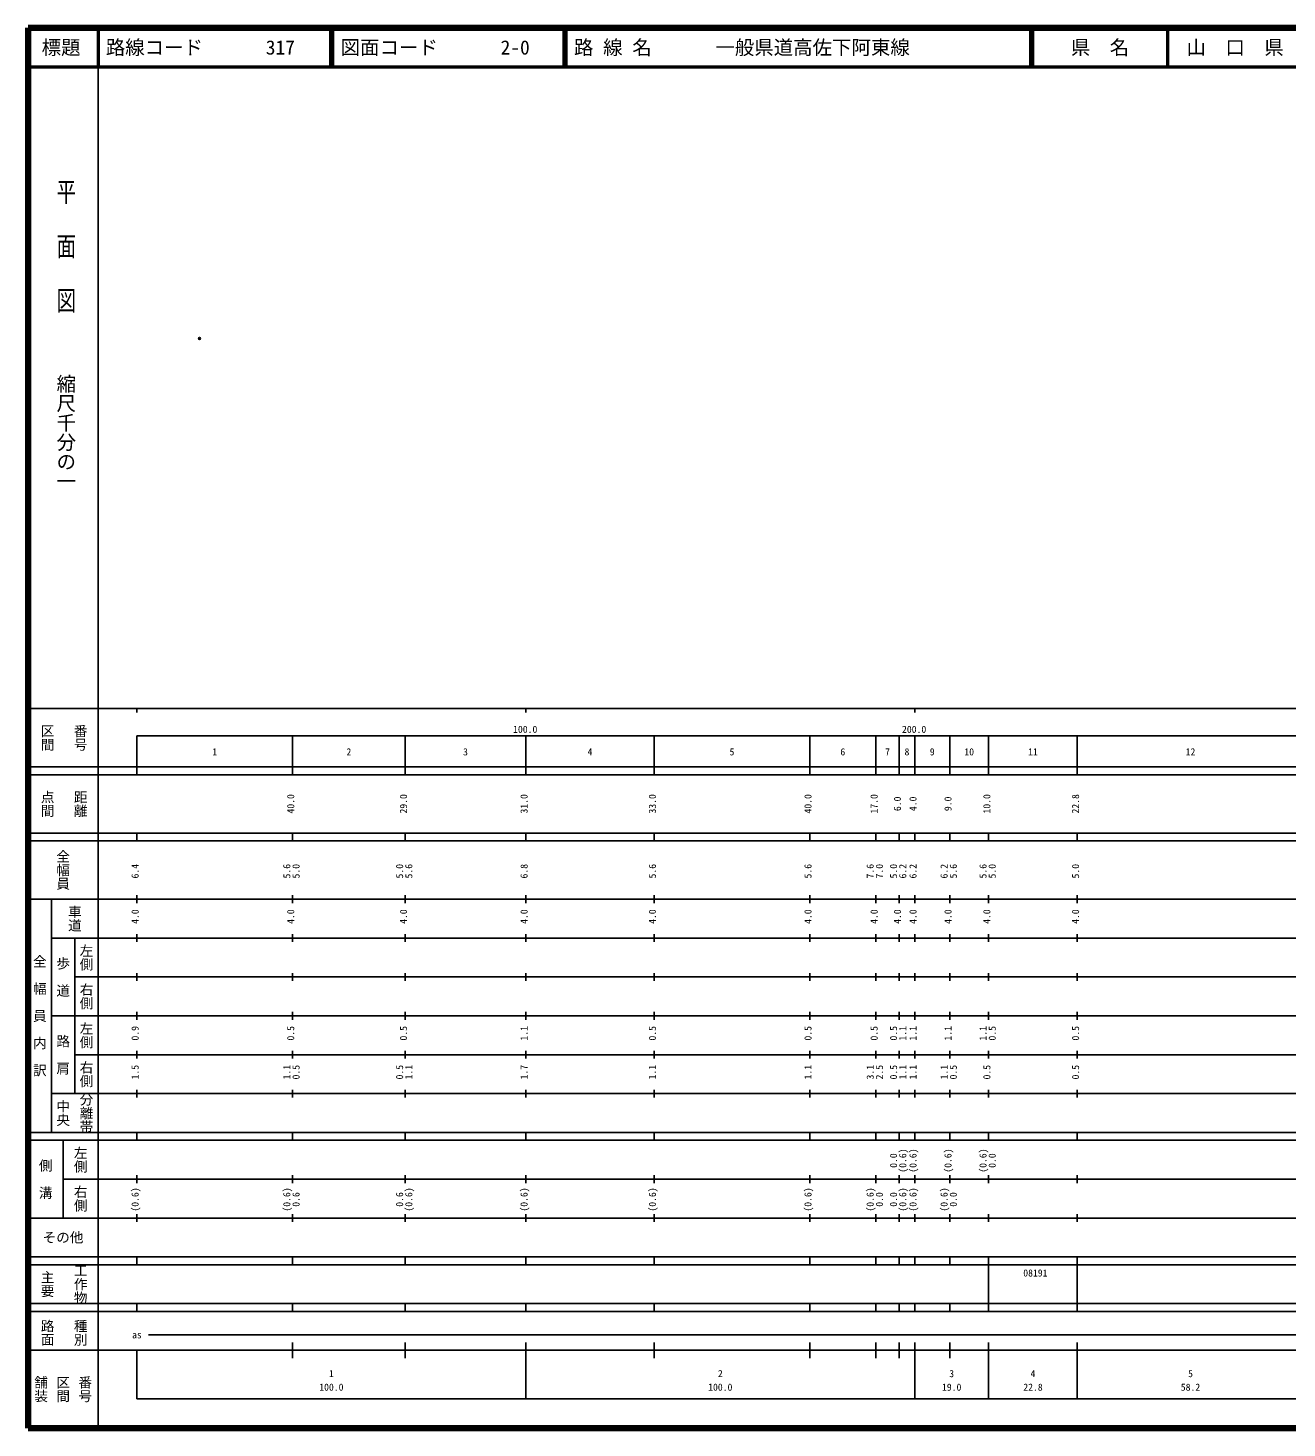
# Model space of a CAD drawing. Units: millimetres on the paper. Extents: x 40 to 680, y 20 to 380.
# Drawn here: x 40 to 363.7, y 20 to 380 of the extents above; entities that cross this region are included whole.
import ezdxf
from ezdxf.enums import TextEntityAlignment as Align

# ---------------------------------------------------------------- set-up
doc = ezdxf.new("R2010")
doc.units = ezdxf.units.MM
doc.header["$PDMODE"] = 32
doc.header["$PDSIZE"] = 0.5
doc.layers.add('M-OTRS', color=6, linetype='Continuous')
doc.layers.add('M-TTL-TXT', color=7, linetype='Continuous')
for name, color, linetype, lineweight in [('M-TTL', 2, 'Continuous', 140), ('M-TTL-BAND', 7, 'Continuous', 25), ('M-TTL-LINE', 7, 'Continuous', 50)]:
    doc.layers.add(name, color=color, linetype=linetype, lineweight=lineweight)
doc.styles.add('@ＭＳ ゴシック', font='')
doc.styles.add('ＭＳ ゴシック', font='')
doc.styles.get('@ＭＳ ゴシック').set_extended_font_data('@MS Gothic')
doc.styles.get('ＭＳ ゴシック').set_extended_font_data('MS Gothic')

msp = doc.modelspace()

# ---------------------------------------------------------------- linework, layer by layer
at = {"layer": 'M-OTRS'}
msp.add_point((84.091, 300.192), dxfattribs=at)
at = {"layer": 'M-TTL'}
for p, q in [((40, 380), (40, 20)), ((680, 380), (40, 380)), ((40, 20), (680, 20))]:
    msp.add_line(p, q, dxfattribs=at)
at = {"layer": 'M-TTL-BAND'}
for p, q in [((58, 370), (58, 20)), ((40, 205), (579, 205)), ((68, 205), (68, 204)), ((168, 205), (168, 204)), ((268, 205), (268, 204)), ((68, 198), (579, 198)), ((68, 198), (68, 188)), ((108, 188), (108, 198)), ((137, 188), (137, 198)), ((168, 188), (168, 198)), ((201, 188), (201, 198)), ((241, 188), (241, 198)), ((258, 188), (258, 198)), ((264, 188), (264, 198)), ((268, 188), (268, 198)), ((277, 188), (277, 198)), ((287, 188), (287, 198)), ((309.8, 188), (309.8, 198)), ((40, 190), (579, 190)), ((40, 188), (579, 188)), ((40, 173), (579, 173)), ((68, 171), (68, 173)), ((108, 171), (108, 173)), ((137, 171), (137, 173)), ((168, 171), (168, 173)), ((201, 171), (201, 173)), ((241, 171), (241, 173)), ((258, 171), (258, 173)), ((264, 171), (264, 173)), ((268, 171), (268, 173)), ((277, 171), (277, 173)), ((287, 171), (287, 173)), ((309.8, 171), (309.8, 173)), ((40, 171), (579, 171)), ((40, 156), (579, 156)), ((46, 96), (46, 156)), ((68, 155), (68, 157)), ((108, 155), (108, 157)), ((137, 155), (137, 157)), ((168, 155), (168, 157)), ((201, 155), (201, 157)), ((241, 155), (241, 157)), ((258, 155), (258, 157)), ((264, 155), (264, 157)), ((268, 155), (268, 157)), ((277, 155), (277, 157)), ((287, 155), (287, 157)), ((309.8, 155), (309.8, 157)), ((46, 146), (579, 146)), ((52, 146), (52, 106)), ((68, 145), (68, 147)), ((108, 145), (108, 147)), ((137, 145), (137, 147)), ((168, 145), (168, 147)), ((201, 145), (201, 147)), ((241, 145), (241, 147)), ((258, 145), (258, 147)), ((264, 145), (264, 147)), ((268, 145), (268, 147)), ((277, 145), (277, 147)), ((287, 145), (287, 147)), ((309.8, 145), (309.8, 147)), ((68, 135), (68, 137)), ((108, 135), (108, 137)), ((137, 135), (137, 137)), ((168, 135), (168, 137)), ((201, 135), (201, 137)), ((241, 135), (241, 137)), ((258, 135), (258, 137)), ((264, 135), (264, 137)), ((268, 135), (268, 137)), ((277, 135), (277, 137)), ((287, 135), (287, 137)), ((309.8, 135), (309.8, 137)), ((52, 136), (579, 136)), ((46, 126), (579, 126)), ((68, 125), (68, 127)), ((108, 125), (108, 127)), ((137, 125), (137, 127)), ((168, 125), (168, 127)), ((201, 125), (201, 127)), ((241, 125), (241, 127)), ((258, 125), (258, 127)), ((264, 125), (264, 127)), ((268, 125), (268, 127)), ((277, 125), (277, 127)), ((287, 125), (287, 127)), ((309.8, 125), (309.8, 127)), ((52, 116), (579, 116)), ((68, 115), (68, 117)), ((108, 115), (108, 117)), ((137, 115), (137, 117)), ((168, 115), (168, 117)), ((201, 115), (201, 117)), ((241, 115), (241, 117)), ((258, 115), (258, 117)), ((264, 115), (264, 117)), ((268, 115), (268, 117)), ((277, 115), (277, 117)), ((287, 115), (287, 117)), ((309.8, 115), (309.8, 117)), ((46, 106), (579, 106)), ((68, 105), (68, 107)), ((108, 105), (108, 107)), ((137, 105), (137, 107)), ((168, 105), (168, 107)), ((201, 105), (201, 107)), ((241, 105), (241, 107)), ((258, 105), (258, 107)), ((264, 105), (264, 107)), ((268, 105), (268, 107)), ((277, 105), (277, 107)), ((287, 105), (287, 107)), ((309.8, 105), (309.8, 107)), ((40, 96), (579, 96)), ((40, 94), (579, 94)), ((49, 94), (49, 74)), ((68, 94), (68, 96)), ((108, 94), (108, 96)), ((137, 94), (137, 96)), ((168, 94), (168, 96)), ((201, 94), (201, 96)), ((241, 94), (241, 96)), ((258, 94), (258, 96)), ((264, 94), (264, 96)), ((268, 94), (268, 96)), ((277, 94), (277, 96)), ((287, 94), (287, 96)), ((309.8, 94), (309.8, 96)), ((49, 84), (579, 84)), ((68, 83), (68, 85)), ((108, 83), (108, 85)), ((137, 83), (137, 85)), ((168, 83), (168, 85)), ((201, 83), (201, 85)), ((241, 83), (241, 85)), ((258, 83), (258, 85)), ((264, 83), (264, 85)), ((268, 83), (268, 85)), ((277, 83), (277, 85)), ((287, 83), (287, 85)), ((309.8, 83), (309.8, 85)), ((40, 74), (579, 74)), ((68, 73), (68, 75)), ((108, 73), (108, 75)), ((137, 73), (137, 75)), ((168, 73), (168, 75)), ((201, 73), (201, 75)), ((241, 73), (241, 75)), ((258, 73), (258, 75)), ((264, 73), (264, 75)), ((268, 73), (268, 75)), ((277, 73), (277, 75)), ((287, 73), (287, 75)), ((309.8, 73), (309.8, 75)), ((40, 64), (579, 64)), ((40, 62), (579, 62)), ((68, 62), (68, 64)), ((108, 62), (108, 64)), ((137, 62), (137, 64)), ((168, 62), (168, 64)), ((201, 62), (201, 64)), ((241, 62), (241, 64)), ((258, 62), (258, 64)), ((264, 62), (264, 64)), ((268, 62), (268, 64)), ((277, 62), (277, 64)), ((287, 62), (287, 64)), ((287, 52), (287, 62)), ((309.8, 62), (309.8, 64)), ((309.8, 52), (309.8, 62)), ((40, 52), (579, 52)), ((68, 50), (68, 52)), ((108, 50), (108, 52)), ((137, 50), (137, 52)), ((168, 50), (168, 52)), ((201, 50), (201, 52)), ((241, 50), (241, 52)), ((258, 50), (258, 52)), ((264, 50), (264, 52)), ((268, 50), (268, 52)), ((277, 50), (277, 52)), ((287, 50), (287, 52)), ((309.8, 50), (309.8, 52)), ((40, 50), (579, 50)), ((71, 44), (565, 44)), ((40, 40), (579, 40)), ((68, 40), (68, 27.5)), ((108, 38), (108, 42)), ((137, 38), (137, 42)), ((168, 27.5), (168, 42)), ((201, 38), (201, 42)), ((241, 38), (241, 42)), ((258, 38), (258, 42)), ((264, 38), (264, 42)), ((268, 27.5), (268, 42)), ((277, 38), (277, 42)), ((287, 27.5), (287, 42)), ((309.8, 27.5), (309.8, 42)), ((68, 27.5), (579, 27.5))]:
    msp.add_line(p, q, dxfattribs=at)
at = {"layer": 'M-TTL-LINE'}
for p, q in [((58, 380), (58, 370)), ((117.75, 380), (117.75, 370)), ((118.25, 380), (118.25, 370)), ((177.75, 380), (177.75, 370)), ((178.25, 380), (178.25, 370)), ((297.75, 380), (297.75, 370)), ((298.25, 380), (298.25, 370)), ((333, 380), (333, 370)), ((40, 370), (680, 370))]:
    msp.add_line(p, q, dxfattribs=at)

# ---------------------------------------------------------------- texts
at = {"layer": 'M-TTL-BAND', "style": '@ＭＳ ゴシック', "width": 1.4}
msp.add_text('平  面  図', height=3.666, rotation=270, dxfattribs=at).set_placement((49.777, 306.475), align=Align.MIDDLE_RIGHT)
at = {"layer": 'M-TTL-BAND', "style": '@ＭＳ ゴシック'}
msp.add_text('縮尺千分の一', height=3.666, rotation=270, dxfattribs=at).set_placement((49.777, 261.03), align=Align.MIDDLE_RIGHT)
for s, p in [('区間', (45, 197.5)), ('番号', (53.5, 197.5)), ('点間', (45, 180.5)), ('距離', (53.5, 180.5)), ('全幅員', (49, 163.5)), ('車道', (52, 151)), ('左側', (55, 141)), ('全\u3000幅\u3000員\u3000内\u3000訳', (43, 126)), ('歩\u3000道', (49, 136)), ('右側', (55, 131)), ('左側', (55, 121)), ('路\u3000肩', (49, 116)), ('右側', (55, 111)), ('分離帯', (55, 101)), ('中央', (49, 101)), ('左側', (53.5, 89)), ('側\u3000溝', (44.5, 84)), ('右側', (53.5, 79)), ('工作物', (53.5, 57)), ('主要', (45, 57)), ('路面', (45, 44.5)), ('種別', (53.5, 44.5)), ('舗装', (43.333, 30)), ('区間', (49, 30)), ('番号', (54.667, 30))]:
    msp.add_text(s, height=2.566, rotation=270, dxfattribs=at).set_placement(p, align=Align.MIDDLE_CENTER)
at = {"layer": 'M-TTL-BAND', "style": 'ＭＳ ゴシック'}
for s, p in [('100.0', (167.844, 198.195)), ('200.0', (267.844, 198.195)), ('1', (88, 192.405)), ('2', (122.5, 192.405)), ('3', (152.5, 192.405)), ('4', (184.5, 192.405)), ('5', (221, 192.405)), ('6', (249.5, 192.405)), ('7', (261, 192.405)), ('8', (266, 192.405)), ('9', (272.5, 192.405)), ('10', (282, 192.405)), ('11', (298.4, 192.405)), ('12', (338.9, 192.405)), ('as', (68, 42.5)), ('1', (118, 32.523)), ('2', (218, 32.523)), ('3', (277.5, 32.523)), ('4', (298.4, 32.523)), ('5', (338.9, 32.523)), ('100.0', (118, 29.033)), ('100.0', (218, 29.033)), ('19.0', (277.5, 29.033)), ('22.8', (298.4, 29.033)), ('58.2', (338.9, 29.033))]:
    msp.add_text(s, height=1.833, dxfattribs=at).set_placement(p, align=Align.BOTTOM_CENTER)
for s, p in [('40.0', (109, 180.5)), ('29.0', (138, 180.5)), ('31.0', (169, 180.5)), ('33.0', (202, 180.5)), ('40.0', (242, 180.5)), ('17.0', (259, 180.5)), ('6.0', (265, 180.5)), ('4.0', (269, 180.5)), ('9.0', (278, 180.5)), ('10.0', (288, 180.5)), ('22.8', (310.8, 180.5)), ('6.4', (69, 163.174)), ('5.6', (108, 163.174)), ('5.0', (110.37, 163.174)), ('5.0', (137, 163.174)), ('5.6', (139.37, 163.174)), ('6.8', (169, 163.174)), ('5.6', (202, 163.174)), ('5.6', (242, 163.174)), ('7.6', (258, 163.174)), ('7.0', (260.37, 163.174)), ('5.0', (264, 163.174)), ('6.2', (266.37, 163.174)), ('6.2', (269, 163.174)), ('6.2', (277, 163.174)), ('5.6', (279.37, 163.174)), ('5.6', (287, 163.174)), ('5.0', (289.37, 163.174)), ('5.0', (310.8, 163.174)), ('4.0', (69, 151.5)), ('4.0', (109, 151.5)), ('4.0', (138, 151.5)), ('4.0', (169, 151.5)), ('4.0', (202, 151.5)), ('4.0', (242, 151.5)), ('4.0', (259, 151.5)), ('4.0', (265, 151.5)), ('4.0', (269, 151.5)), ('4.0', (278, 151.5)), ('4.0', (288, 151.5)), ('4.0', (310.8, 151.5)), ('0.9', (69, 121.5)), ('0.5', (109, 121.5)), ('0.5', (138, 121.5)), ('1.1', (169, 121.5)), ('0.5', (202, 121.5)), ('0.5', (242, 121.5)), ('0.5', (259, 121.5)), ('0.5', (264, 121.5)), ('1.1', (266.37, 121.5)), ('1.1', (269, 121.5)), ('1.1', (278, 121.5)), ('1.1', (287, 121.5)), ('0.5', (289.37, 121.5)), ('0.5', (310.8, 121.5)), ('1.5', (69, 111.5)), ('1.1', (108, 111.5)), ('0.5', (110.37, 111.5)), ('0.5', (137, 111.5)), ('1.1', (139.37, 111.5)), ('1.7', (169, 111.5)), ('1.1', (202, 111.5)), ('1.1', (242, 111.5)), ('3.1', (258, 111.5)), ('2.5', (260.37, 111.5)), ('0.5', (264, 111.5)), ('1.1', (266.37, 111.5)), ('1.1', (269, 111.5)), ('1.1', (277, 111.5)), ('0.5', (279.37, 111.5)), ('0.5', (288, 111.5)), ('0.5', (310.8, 111.5)), ('0.0', (264, 88.764)), ('(0.6)', (266.37, 88.764)), ('(0.6)', (269, 88.764)), ('(0.6)', (278, 88.764)), ('(0.6)', (287, 88.764)), ('0.0', (289.37, 88.764)), ('(0.6)', (69, 78.764)), ('(0.6)', (108, 78.764)), ('0.6', (110.37, 78.764)), ('0.6', (137, 78.764)), ('(0.6)', (139.37, 78.764)), ('(0.6)', (169, 78.764)), ('(0.6)', (202, 78.764)), ('(0.6)', (242, 78.764)), ('(0.6)', (258, 78.764)), ('0.0', (260.37, 78.764)), ('0.0', (264, 78.764)), ('(0.6)', (266.37, 78.764)), ('(0.6)', (269, 78.764)), ('(0.6)', (277, 78.764)), ('0.0', (279.37, 78.764))]:
    msp.add_text(s, height=1.833, rotation=90, dxfattribs=at).set_placement(p, align=Align.BOTTOM_CENTER)
msp.add_text('その他', height=2.566, dxfattribs=at).set_placement((49, 69), align=Align.MIDDLE_CENTER)
msp.add_text('08191', height=1.833, dxfattribs=at).set_placement((295.9, 58.405), align=Align.BOTTOM_LEFT)
at = {"layer": 'M-TTL-TXT', "style": 'ＭＳ ゴシック'}
for s, p in [('標題', (48.5, 375)), ('県\u3000名', (315.625, 375)), ('山\u3000口\u3000県', (350.375, 375))]:
    msp.add_text(s, height=3.666, dxfattribs=at).set_placement(p, align=Align.MIDDLE_CENTER)
for s, p in [('路線コード', (60, 375)), ('317', (101.142, 375)), ('図面コード', (120.38, 375)), ('2-0', (161.521, 375)), ('路 線 名', (180.38, 375)), ('一般県道高佐下阿東線', (216.734, 375))]:
    msp.add_text(s, height=3.666, dxfattribs=at).set_placement(p, align=Align.MIDDLE_LEFT)

doc.saveas('drawing.dxf')
